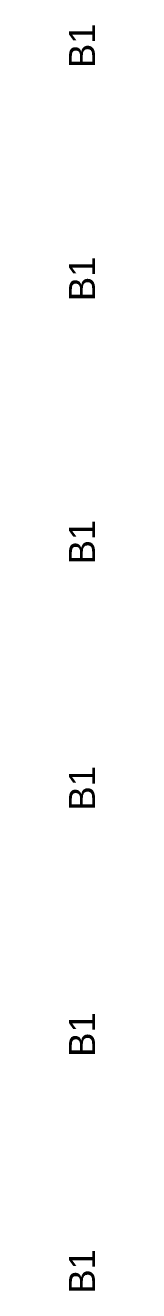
# Model space of a CAD drawing. Header units: inches. Extents: x -605 to 2991212, y -2872845 to 0.
# Drawn here: x 2803530 to 2803930, y -2695134 to -2675718 of the extents above; entities that cross this region are included whole.
import ezdxf
from ezdxf.enums import TextEntityAlignment as Align

# ---------------------------------------------------------------- set-up
doc = ezdxf.new("R2010")
doc.units = ezdxf.units.IN
doc.header["$LTSCALE"] = 600
doc.header["$MEASUREMENT"] = 0
doc.layers.add('rRCC 2', color=40, linetype='Continuous', lineweight=15)
doc.styles.get("Standard").update_dxf_attribs({"font": 'arial.ttf'})

msp = doc.modelspace()

# ---------------------------------------------------------------- texts
at = {"layer": 'rRCC 2'}
for p in [(2803730, -2676032.9), (2803730, -2679609.3), (2803730, -2683647.3), (2803730, -2687425.6), (2803730, -2691204), (2803730, -2694838.1)]:
    msp.add_text('B1', height=400, rotation=90, dxfattribs=at).set_placement(p, align=Align.MIDDLE_CENTER)

doc.saveas('drawing.dxf')
